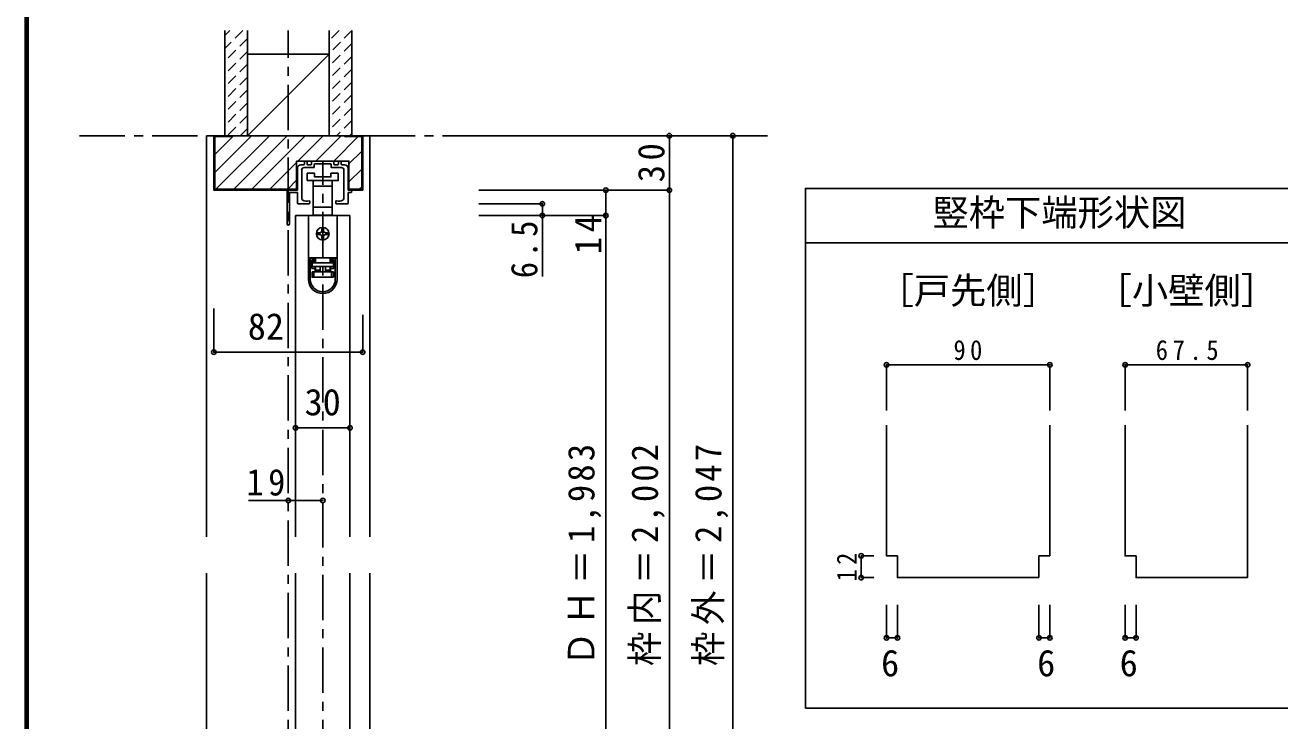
# Model space of a CAD drawing. Units: millimetres at full size, sheet at 1:5; details may follow other scales. Extents: x -973 to 977, y -718 to 696.
# Drawn here: x -973 to -282, y -383 to 0 of the extents above; entities that cross this region are included whole.
import ezdxf
from ezdxf.enums import TextEntityAlignment as Align

# ---------------------------------------------------------------- set-up
doc = ezdxf.new("R2010")
doc.units = ezdxf.units.MM
doc.header["$LTSCALE"] = 5
doc.header["$PDMODE"] = 32
doc.header["$PDSIZE"] = 2.5
doc.linetypes.add('CHAIN1', pattern=[8, 5, -1, 1, -1])
doc.linetypes.add('DASHED1', pattern=[1.8, 1.2, -0.6])
for name, color, linetype in [('0-1_通り芯', 4, 'CHAIN1'), ('0-2_柱', 3, 'Continuous'), ('0-3_仕上げ', 2, 'Continuous'), ('0-4_枠', 3, 'Continuous'), ('0-6_扉', 6, 'Continuous'), ('0-7_金物', 7, 'Continuous'), ('0-A_文字', 7, 'Continuous'), ('0-B_寸法', 7, 'Continuous'), ('0-C_ハッチ', 4, 'DASHED1'), ('F-1_枠', 6, 'Continuous')]:
    doc.layers.add(name, color=color, linetype=linetype)
doc.styles.add('ＭＳ ゴシック', font='')
doc.styles.get('ＭＳ ゴシック').set_extended_font_data('MS Gothic')

# ---------------------------------------------------------------- blocks, each defined once
blk = doc.blocks.new('下荷重(戸車)')
at = {"layer": '0-7_金物'}
for p, q in [((8.5, 37.107), (4.5, 37.107)), ((-5.25, 30.107), (0, 30.107)), ((0, 30.107), (5.25, 30.107)), ((5.25, 30.107), (5.25, 33.107)), ((5.25, 18.507), (5.25, 30.107)), ((0, 18.507), (-5.25, 18.507)), ((-5.25, 18.507), (-5.25, 14.107)), ((-5.25, 14.107), (-4, 14.107)), ((-4, 14.107), (-4, 13.807)), ((4, 14.107), (-4, 14.107)), ((5.25, 18.507), (0, 18.507)), ((4, 14.107), (5.25, 14.107)), ((4, 13.807), (4, 14.107)), ((5.25, 14.107), (5.25, 18.507)), ((7.9, 13.807), (-7.9, 13.807)), ((-7.9, 13.807), (-7.9, -9.493)), ((7.9, 13.807), (7.9, -9.493)), ((-1.5, 4.307), (-2.5, 4.307)), ((-2.5, 3.307), (-1.5, 3.307)), ((-0.5, 6.307), (-0.5, 5.307)), ((-0.5, 2.307), (-0.5, 1.307)), ((0.5, 5.307), (0.5, 6.307)), ((0.5, 1.307), (0.5, 2.307)), ((2.5, 4.307), (1.5, 4.307)), ((1.5, 3.307), (2.5, 3.307)), ((7.9, -9.493), (-7.9, -9.493)), ((-7.9, -9.493), (-7.9, -9.593)), ((-6.9, -9.593), (-7.9, -9.593)), ((-7.9, -9.593), (-7.9, -21.293)), ((-4.2, -9.593), (-6.9, -9.593)), ((-6.9, -21.293), (-6.9, -9.593)), ((-6.1, -10.593), (-6.1, -15.293)), ((-6.1, -10.593), (-4.2, -10.593)), ((-5.9, -11.693), (-5.9, -12.193)), ((-4, -11.693), (-5.9, -11.693)), ((-5.9, -12.193), (5.9, -12.193)), ((-5.9, -14.193), (-5.9, -12.193)), ((-4.9, -9.593), (-4.9, -9.493)), ((-4.2, -9.593), (-4.2, -10.593)), ((-4, -11.693), (-4, -9.493)), ((4, -9.493), (4, -11.693)), ((5.9, -11.693), (4, -11.693)), ((6.9, -9.593), (4.2, -9.593)), ((4.2, -10.593), (4.2, -9.593)), ((4.2, -11.593), (4.2, -10.593)), ((4.2, -10.593), (6.1, -10.593)), ((6.1, -11.593), (4.2, -11.593)), ((4.9, -9.493), (4.9, -9.593)), ((5.9, -12.193), (5.9, -11.693)), ((5.9, -12.193), (5.9, -14.193)), ((6.1, -15.293), (6.1, -10.593)), ((6.9, -9.593), (6.9, -21.293)), ((7.9, -9.593), (6.9, -9.593)), ((7.9, -9.493), (7.9, -9.593)), ((7.9, -21.293), (7.9, -9.593)), ((-6.1, -14.293), (-4.2, -14.293)), ((-4.2, -15.293), (-6.1, -15.293)), ((5.9, -14.193), (-5.9, -14.193)), ((-5.9, -17.193), (-4.9, -17.193)), ((-4.9, -17.193), (4.9, -17.193)), ((-4.9, -17.193), (-4.9, -20.193)), ((4.9, -20.193), (-4.9, -20.193)), ((-4.2, -14.293), (-4.2, -15.293)), ((-4.2, -15.293), (-4.2, -17.193)), ((-4, -16.193), (-4, -14.193)), ((-1.5, -14.193), (-1.5, -17.193)), ((1.5, -14.193), (1.5, -17.193)), ((1.5, -16.193), (4, -16.193)), ((6.1, -15.293), (4.2, -15.293)), ((4.2, -17.193), (4.2, -15.293)), ((4.9, -17.193), (5.9, -17.193)), ((5.9, -17.193), (5.9, -20.193))]:
    blk.add_line(p, q, dxfattribs=at)
for points in [[(-8.5, 33.107), (0, 33.107), (8.5, 33.107), (8.5, 37.107)], [(4.5, 37.107), (4.5, 35.107), (-4.5, 35.107), (-4.5, 37.107), (-8.5, 37.107), (-8.5, 33.107)], [(-5.25, 33.107), (-5.25, 30.107), (-5.25, 18.507)], [(-4.2, -10.593), (-4.2, -11.593), (-6.1, -11.593)], [(-4.9, -20.193), (-5.9, -20.193), (-5.9, -17.193)], [(-4, -17.193), (-4, -16.193), (-1.5, -16.193)], [(4, -14.193), (4, -16.193), (4, -17.193)], [(4.2, -15.293), (4.2, -14.293), (6.1, -14.293)], [(5.9, -20.193), (4.9, -20.193), (4.9, -17.193)]]:
    blk.add_lwpolyline(points, dxfattribs=at)
blk.add_circle((0, 3.807), 3.5, dxfattribs=at)
for centre, radius, start, end in [((-2.5, 3.807), 0.5, 90, 180), ((-2.5, 3.807), 0.5, 180, 270), ((-1.5, 5.307), 1, 270, 0), ((-1.5, 2.307), 1, 0, 90), ((0, 6.307), 0.5, 90, 180), ((0, 1.307), 0.5, 180, 270), ((0, 6.307), 0.5, 0, 90), ((0, 1.307), 0.5, 270, 0), ((1.5, 5.307), 1, 180, 270), ((1.5, 2.307), 1, 90, 180), ((2.5, 3.807), 0.5, 0, 90), ((2.5, 3.807), 0.5, 270, 0), ((0, -21.293), 7.9, 180, 0), ((0, -21.293), 6.9, 180, 0)]:
    blk.add_arc(centre, radius, start, end, dxfattribs=at)
blk = doc.blocks.new('03')
at = {"layer": '0-B_寸法'}
for p, q in [((-11.079, 7.476), (-9.529, 7.476)), ((-9.229, 7.776), (-9.229, 9.176)), ((-8.029, 9.476), (-8.929, 9.476)), ((-7.729, 7.776), (-7.729, 9.176)), ((-5.529, 7.476), (-7.429, 7.476)), ((-5.229, 9.176), (-5.229, 7.776)), ((-4.929, 9.476), (6.771, 9.476)), ((-3.729, 6.276), (-3.729, 7.676)), ((-3.429, 7.976), (0.621, 7.976)), ((0.921, 8.276), (0.621, 7.976)), ((0.921, 8.276), (1.221, 7.976)), ((5.271, 7.976), (1.221, 7.976)), ((5.571, 6.276), (5.571, 7.676)), ((7.071, 9.176), (7.071, 7.776)), ((7.371, 7.476), (9.271, 7.476)), ((9.571, 7.776), (9.571, 9.176)), ((9.871, 9.476), (10.771, 9.476)), ((11.071, 7.776), (11.071, 9.176)), ((12.921, 7.476), (11.371, 7.476)), ((-13.079, 5.476), (-13.079, -6.524)), ((-10.679, -11.096), (-10.679, 4.476)), ((-9.229, 5.976), (-4.029, 5.976)), ((11.071, 5.976), (5.871, 5.976)), ((12.521, -11.096), (12.521, 4.476)), ((14.921, 5.476), (14.921, -6.524)), ((-18.179, -6.524), (-13.079, -6.524)), ((16.321, -6.524), (14.921, -6.524)), ((-18.679, -25.124), (-18.679, -7.024)), ((-17.479, -25.124), (-17.479, -8.224)), ((-16.979, -7.724), (-13.079, -7.724)), ((-13.079, -13.724), (-13.079, -7.724)), ((-6.229, -13.724), (-6.229, -12.649)), ((8.071, -13.724), (8.071, -12.649)), ((16.321, -7.724), (14.921, -7.724)), ((14.921, -13.724), (14.921, -7.724)), ((-12.779, -14.024), (-6.529, -14.024)), ((14.621, -14.024), (8.371, -14.024))]:
    blk.add_line(p, q, dxfattribs=at)
for centre, radius, start, end in [((-11.079, 5.476), 2, 90, 180), ((-9.529, 7.776), 0.3, 270, 0), ((-8.929, 9.176), 0.3, 90, 180), ((-8.029, 9.176), 0.3, 0, 90), ((-7.429, 7.776), 0.3, 180, 270), ((-5.529, 7.776), 0.3, 270, 0), ((-4.929, 9.176), 0.3, 90, 180), ((-3.429, 7.676), 0.3, 90, 180), ((5.271, 7.676), 0.3, 0, 90), ((6.771, 9.176), 0.3, 0, 90), ((7.371, 7.776), 0.3, 180, 270), ((9.271, 7.776), 0.3, 270, 0), ((9.871, 9.176), 0.3, 90, 180), ((10.771, 9.176), 0.3, 0, 90), ((11.371, 7.776), 0.3, 180, 270), ((12.921, 5.476), 2, 0, 90), ((-9.229, 4.476), 1.5, 90, 180), ((-4.029, 6.276), 0.3, 270, 0), ((5.871, 6.276), 0.3, 180, 270), ((11.071, 4.476), 1.5, 0, 90), ((-18.179, -7.024), 0.5, 90, 180), ((16.321, -7.124), 0.6, 0, 90), ((-16.979, -8.224), 0.5, 90, 180), ((-12.779, -13.724), 0.3, 180, 270), ((-9.679, -11.096), 1, 180, 243.25632), ((-7.879, -7.524), 5, 243.25632, 284.75682), ((-6.529, -12.649), 0.3, 0, 104.75682), ((-6.529, -13.724), 0.3, 270, 0), ((8.371, -12.649), 0.3, 75.24318, 180), ((8.371, -13.724), 0.3, 180, 270), ((9.721, -7.524), 5, 255.24318, 296.74368), ((11.521, -11.096), 1, 296.74368, 0), ((14.621, -13.724), 0.3, 270, 0), ((16.321, -7.124), 0.6, 270, 0), ((-18.079, -25.124), 0.6, 180, 0)]:
    blk.add_arc(centre, radius, start, end, dxfattribs=at)

msp = doc.modelspace()

# ---------------------------------------------------------------- linework, layer by layer
at = {"layer": '0-1_通り芯'}
for p, q in [((-828.333, -577.5), (-828.333, -2.5)), ((-943.333, -60.5), (-564.333, -60.5)), ((-809.333, -567.5), (-809.333, -74.5))]:
    msp.add_line(p, q, dxfattribs=at)
at = {"layer": '0-2_柱', "color": 7}
msp.add_line((-805.833, -15.5), (-850.833, -60.5), dxfattribs=at)
at = {"layer": '0-2_柱'}
for p, q in [((-805.833, -15.5), (-850.833, -15.5)), ((-805.833, -60.5), (-850.833, -60.5))]:
    msp.add_line(p, q, dxfattribs=at)
at = {"layer": '0-3_仕上げ'}
for p, q in [((-863.333, -60.5), (-863.333, -2.5)), ((-850.833, -60.5), (-850.833, -2.5)), ((-805.833, -60.5), (-805.833, -2.5)), ((-793.333, -60.5), (-793.333, -2.5))]:
    msp.add_line(p, q, dxfattribs=at)
at = {"layer": '0-4_枠', "color": 4}
for p, q in [((-873.333, -60.5), (-873.333, -281.5)), ((-873.333, -60.5), (-869.333, -60.5)), ((-873.333, -301.5), (-873.333, -555.5)), ((-783.333, -301.5), (-783.333, -555.5))]:
    msp.add_line(p, q, dxfattribs=at)
at = {"layer": '0-4_枠'}
for p, q in [((-787.333, -60.5), (-869.333, -60.5)), ((-869.333, -90.5), (-869.333, -60.5)), ((-859.333, -61), (-868.833, -61)), ((-868.833, -90), (-868.833, -61)), ((-859.333, -61), (-859.333, -60.5)), ((-797.333, -61), (-797.333, -60.5)), ((-797.333, -61), (-787.833, -61)), ((-787.833, -90), (-787.833, -61)), ((-787.333, -90.5), (-787.333, -60.5)), ((-823.733, -90.5), (-823.733, -74.5)), ((-823.733, -90.5), (-869.333, -90.5)), ((-868.833, -90), (-823.733, -90)), ((-787.833, -90), (-794.933, -90)), ((-787.333, -90.5), (-794.933, -90.5)), ((-408.68, -220.044), (-408.68, -292.059)), ((-299.715, -220.044), (-299.715, -304.059)), ((-414.68, -292.059), (-414.68, -304.059)), ((-414.68, -292.059), (-408.68, -292.059))]:
    msp.add_line(p, q, dxfattribs=at)
at = {"layer": '0-4_枠', "color": 4}
msp.add_lwpolyline([(-783.333, -281.5), (-783.333, -60.5), (-787.333, -60.5)], dxfattribs=at)
at = {"layer": '0-4_枠'}
for points in [[(-794.933, -90.5), (-794.933, -74.5), (-823.733, -74.5)], [(-498.68, -220.044), (-498.68, -292.059), (-492.68, -292.059), (-492.68, -304.059), (-414.68, -304.059)], [(-367.215, -220.044), (-367.215, -292.059), (-361.215, -292.059), (-361.215, -304.059), (-299.715, -304.059)]]:
    msp.add_lwpolyline(points, dxfattribs=at)
at = {"layer": '0-6_扉'}
for p, q in [((-794.333, -104.5), (-824.333, -104.5)), ((-824.333, -104.5), (-824.333, -281.5)), ((-794.333, -104.5), (-794.333, -281.5)), ((-824.333, -301.5), (-824.333, -547.5)), ((-794.333, -301.5), (-794.333, -547.5))]:
    msp.add_line(p, q, dxfattribs=at)
at = {"layer": '0-A_文字', "color": 3}
for p, q in [((36.653, -119.5), (-543.347, -119.5)), ((36.653, -376.007), (-543.347, -376.007))]:
    msp.add_line(p, q, dxfattribs=at)
msp.add_lwpolyline([(36.653, -89.5), (-543.347, -89.5), (-543.347, -376.007)], dxfattribs=at)
at = {"layer": '0-B_寸法', "color": 4}
for p, q in [((-583.333, -60.5), (-723.333, -60.5)), ((-618.333, -60.5), (-618.333, -90.5)), ((-583.333, -60.5), (-583.333, -555.5)), ((-618.333, -90.5), (-723.333, -90.5)), ((-653.333, -90.5), (-653.333, -104.5)), ((-618.333, -567.5), (-618.333, -90.5)), ((-688.333, -98), (-723.333, -98)), ((-688.333, -98), (-688.333, -138.106)), ((-653.333, -104.5), (-723.333, -104.5)), ((-653.333, -104.5), (-653.333, -547.5)), ((-869.333, -179.804), (-869.333, -155.746)), ((-787.333, -179.804), (-787.333, -159.246)), ((-869.333, -179.804), (-787.333, -179.804)), ((-498.68, -186.743), (-498.68, -212.003)), ((-498.68, -186.743), (-408.68, -186.743)), ((-408.68, -186.743), (-408.68, -212.003)), ((-367.215, -186.743), (-367.215, -212.003)), ((-367.215, -186.743), (-299.715, -186.743)), ((-299.715, -186.743), (-299.715, -212.003)), ((-824.333, -221.5), (-794.333, -221.5)), ((-850.333, -261.5), (-809.333, -261.5)), ((-512.639, -292.059), (-505.684, -292.059)), ((-512.639, -304.059), (-512.639, -292.059)), ((-512.639, -304.059), (-505.684, -304.059)), ((-498.68, -337.259), (-498.68, -319.059)), ((-414.68, -337.259), (-414.68, -319.059)), ((-408.68, -337.259), (-408.68, -319.059)), ((-367.215, -337.259), (-367.215, -319.059)), ((-414.68, -337.259), (-408.68, -337.259))]:
    msp.add_line(p, q, dxfattribs=at)
for points in [[(-498.68, -337.259), (-492.68, -337.259), (-492.68, -319.059)], [(-367.215, -337.259), (-361.215, -337.259), (-361.215, -319.059)]]:
    msp.add_lwpolyline(points, dxfattribs=at)
at = {"layer": '0-B_寸法'}
for p in [(-618.333, -60.5), (-583.333, -60.5), (-653.333, -90.5), (-618.333, -90.5), (-688.333, -98), (-688.333, -104.5), (-653.333, -104.5), (-869.333, -179.804), (-787.333, -179.804), (-498.68, -186.743), (-408.68, -186.743), (-367.215, -186.743), (-299.715, -186.743), (-824.333, -221.5), (-794.333, -221.5), (-828.333, -261.5), (-809.333, -261.5), (-512.639, -292.059), (-512.639, -304.059), (-498.68, -337.259), (-492.68, -337.259), (-414.68, -337.259), (-408.68, -337.259), (-367.215, -337.259), (-361.215, -337.259)]:
    msp.add_point(p, dxfattribs=at)
at = {"layer": '0-C_ハッチ'}
for p, q in [((-853.437, -2.5), (-863.333, -12.397)), ((-860.508, -2.5), (-863.333, -5.326)), ((-793.228, -2.5), (-805.833, -15.105)), ((-800.3, -2.5), (-805.833, -8.034)), ((-850.833, -6.968), (-863.333, -19.468)), ((-793.333, -9.676), (-805.833, -22.176)), ((-850.833, -14.039), (-863.333, -26.539)), ((-793.333, -16.747), (-805.833, -29.247)), ((-850.833, -21.11), (-863.333, -33.61)), ((-793.333, -23.818), (-805.833, -36.318)), ((-850.833, -28.181), (-863.333, -40.681)), ((-793.333, -30.889), (-805.833, -43.389)), ((-850.833, -35.252), (-863.333, -47.752)), ((-793.333, -37.96), (-805.833, -50.46)), ((-850.833, -42.323), (-863.333, -54.823)), ((-793.333, -45.031), (-805.833, -57.531)), ((-850.833, -49.394), (-861.939, -60.5)), ((-793.333, -52.102), (-801.731, -60.5)), ((-850.833, -56.465), (-854.868, -60.5)), ((-793.333, -59.173), (-794.66, -60.5))]:
    msp.add_line(p, q, dxfattribs=at)
at = {"layer": '0-C_ハッチ', "linetype": 'Continuous'}
for p, q in [((-868.833, -70.771), (-858.562, -60.5)), ((-868.833, -80.671), (-848.663, -60.5)), ((-868.263, -90), (-838.763, -60.5)), ((-858.364, -90), (-828.864, -60.5)), ((-848.464, -90), (-818.964, -60.5)), ((-823.065, -74.5), (-809.065, -60.5)), ((-813.165, -74.5), (-799.165, -60.5)), ((-803.266, -74.5), (-789.766, -61)), ((-794.933, -76.067), (-787.833, -68.967)), ((-838.565, -90), (-823.733, -75.169)), ((-794.933, -85.967), (-787.833, -78.867)), ((-828.665, -90), (-823.733, -85.068)), ((-787.833, -88.766), (-789.067, -90))]:
    msp.add_line(p, q, dxfattribs=at)
at = {"layer": 'F-1_枠'}
for p, q in [((-973.347, 695.833), (-973.347, -700.833)), ((-972.514, 695.833), (-972.514, -700.833)), ((-971.68, 695.833), (-971.68, -700.833))]:
    msp.add_line(p, q, dxfattribs=at)

# ---------------------------------------------------------------- block references
at = {"layer": '0-7_金物'}
for name, p in [('03', (-810.254, -83.976)), ('下荷重(戸車)', (-809.333, -118.307))]:
    msp.add_blockref(name, p, dxfattribs=at)

# ---------------------------------------------------------------- texts
at = {"layer": '0-A_文字', "style": 'ＭＳ ゴシック'}
for s, p in [('竪枠下端形状図', (-473.347, -114.5)), ('［戸先側］', (-503.68, -157.534)), ('［小壁側］', (-383.465, -157.534))]:
    msp.add_text(s, height=14.66, dxfattribs=at).set_placement(p, align=Align.BOTTOM_LEFT)
at = {"layer": '0-B_寸法', "style": 'ＭＳ ゴシック'}
for s, p in [('82', (-850.65, -177.304)), ('30', (-819.333, -219)), ('6', (-501.68, -362.833)), ('6', (-415.68, -362.833)), ('6', (-370.215, -362.833))]:
    msp.add_text(s, height=14.66, dxfattribs=at).set_placement(p, align=Align.BOTTOM_LEFT)
at = {"layer": '0-B_寸法', "attachment_point": 7, "rotation": 90, "style": 'ＭＳ ゴシック'}
for s, insert, char_height in [('\\T1.27;\\W0.95;30', (-620.833, -86.125), 14.66), ('\\T1.27;\\W0.9;6.5', (-690.833, -139.022), 14.66), ('\\T1.27;\\W0.95;14', (-655.833, -125.75), 14.66), ('\\T1.19;\\W0.95;ＤＨ＝1,983', (-655.833, -352.75), 14.66), ('\\T1.19;\\W0.95;枠内＝2,002', (-620.833, -352.75), 14.66), ('\\T1.19;\\W0.95;枠外＝2,047', (-585.833, -352.75), 14.66), ('\\T1.36;\\W0.9;12', (-515.139, -306.184), 11)]:
    msp.add_mtext(s, dxfattribs=dict(at, insert=insert, char_height=char_height))
at = {"layer": '0-B_寸法', "attachment_point": 7, "style": 'ＭＳ ゴシック'}
for s, insert, char_height in [('\\T1.36;\\W0.9;90', (-461.805, -184.243), 11), ('\\T1.38;\\W0.9;67.5', (-350.34, -184.243), 11), ('\\T1.27;\\W0.95;19', (-851.458, -259), 14.66)]:
    msp.add_mtext(s, dxfattribs=dict(at, insert=insert, char_height=char_height))

doc.saveas('drawing.dxf')
